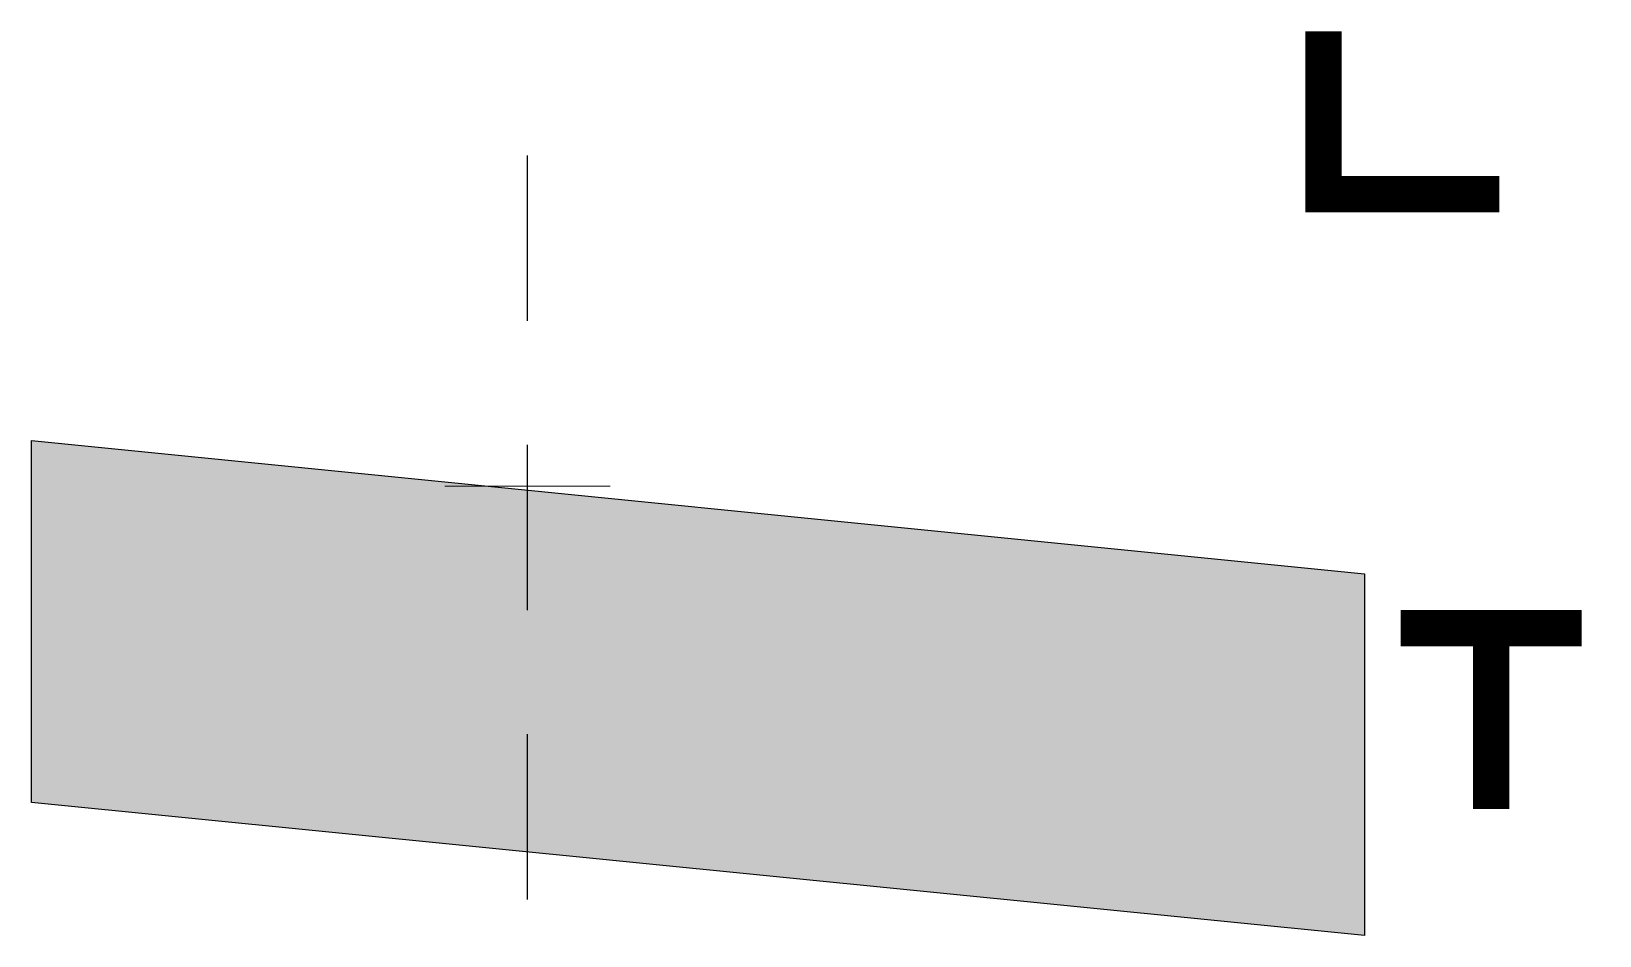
# Model space of a CAD drawing. Header units: millimetres. Extents: x -9 to 297, y 0 to 210.
# Drawn here: x 117.94 to 155.88, y 69.12 to 91 of the extents above; entities that cross this region are included whole.
import ezdxf

# ---------------------------------------------------------------- set-up
doc = ezdxf.new("R2010")
doc.units = ezdxf.units.MM
doc.layers.add('GLUE', color=1, linetype='Continuous')
doc.layers.add('SFR', color=7, linetype='Continuous')

msp = doc.modelspace()

# ---------------------------------------------------------------- hatches: boundary and pattern name
at = {"layer": 'SFR', "true_color": 0x000000}
h = msp.add_hatch(color=7, dxfattribs=at)
h.dxf.hatch_style = 1
h.paths.add_polyline_path([(117.942, 72.349), (117.942, 81.1), (150.192, 77.875), (150.192, 69.124), (117.942, 72.349)])

# ---------------------------------------------------------------- linework, layer by layer
at = {"layer": 'GLUE', "color": 1, "lineweight": 25}
for p, q in [((129.942, 84), (129.942, 88)), ((129.942, 77), (129.942, 81)), ((129.942, 70), (129.942, 74))]:
    msp.add_line(p, q, dxfattribs=at)
at = {"layer": 'GLUE', "color": 1, "lineweight": 18}
msp.add_line((127.942, 80), (131.942, 80), dxfattribs=at)
at = {"layer": 'SFR', "color": 250, "lineweight": 35, "const_width": 0.875}
for points in [[(149.198, 91), (149.198, 87.063), (153.454, 87.063)], [(155.442, 76.562), (151.067, 76.562)], [(153.255, 72.188), (153.255, 76.562)]]:
    msp.add_lwpolyline(points, dxfattribs=at)
at = {"layer": 'SFR', "color": 250}
msp.add_lwpolyline([(117.942, 72.349), (117.942, 81.1), (150.192, 77.875), (150.192, 69.124), (117.942, 72.349)], close=True, dxfattribs=at)
at = {"layer": 'SFR', "color": 250, "true_color": 0x000000}
for points in [[(150.192, 77.875), (117.942, 81.1), (117.942, 72.349)], [(117.942, 72.349), (150.192, 69.124), (150.192, 77.875)]]:
    msp.add_solid(points, dxfattribs=at)

doc.saveas('drawing.dxf')
